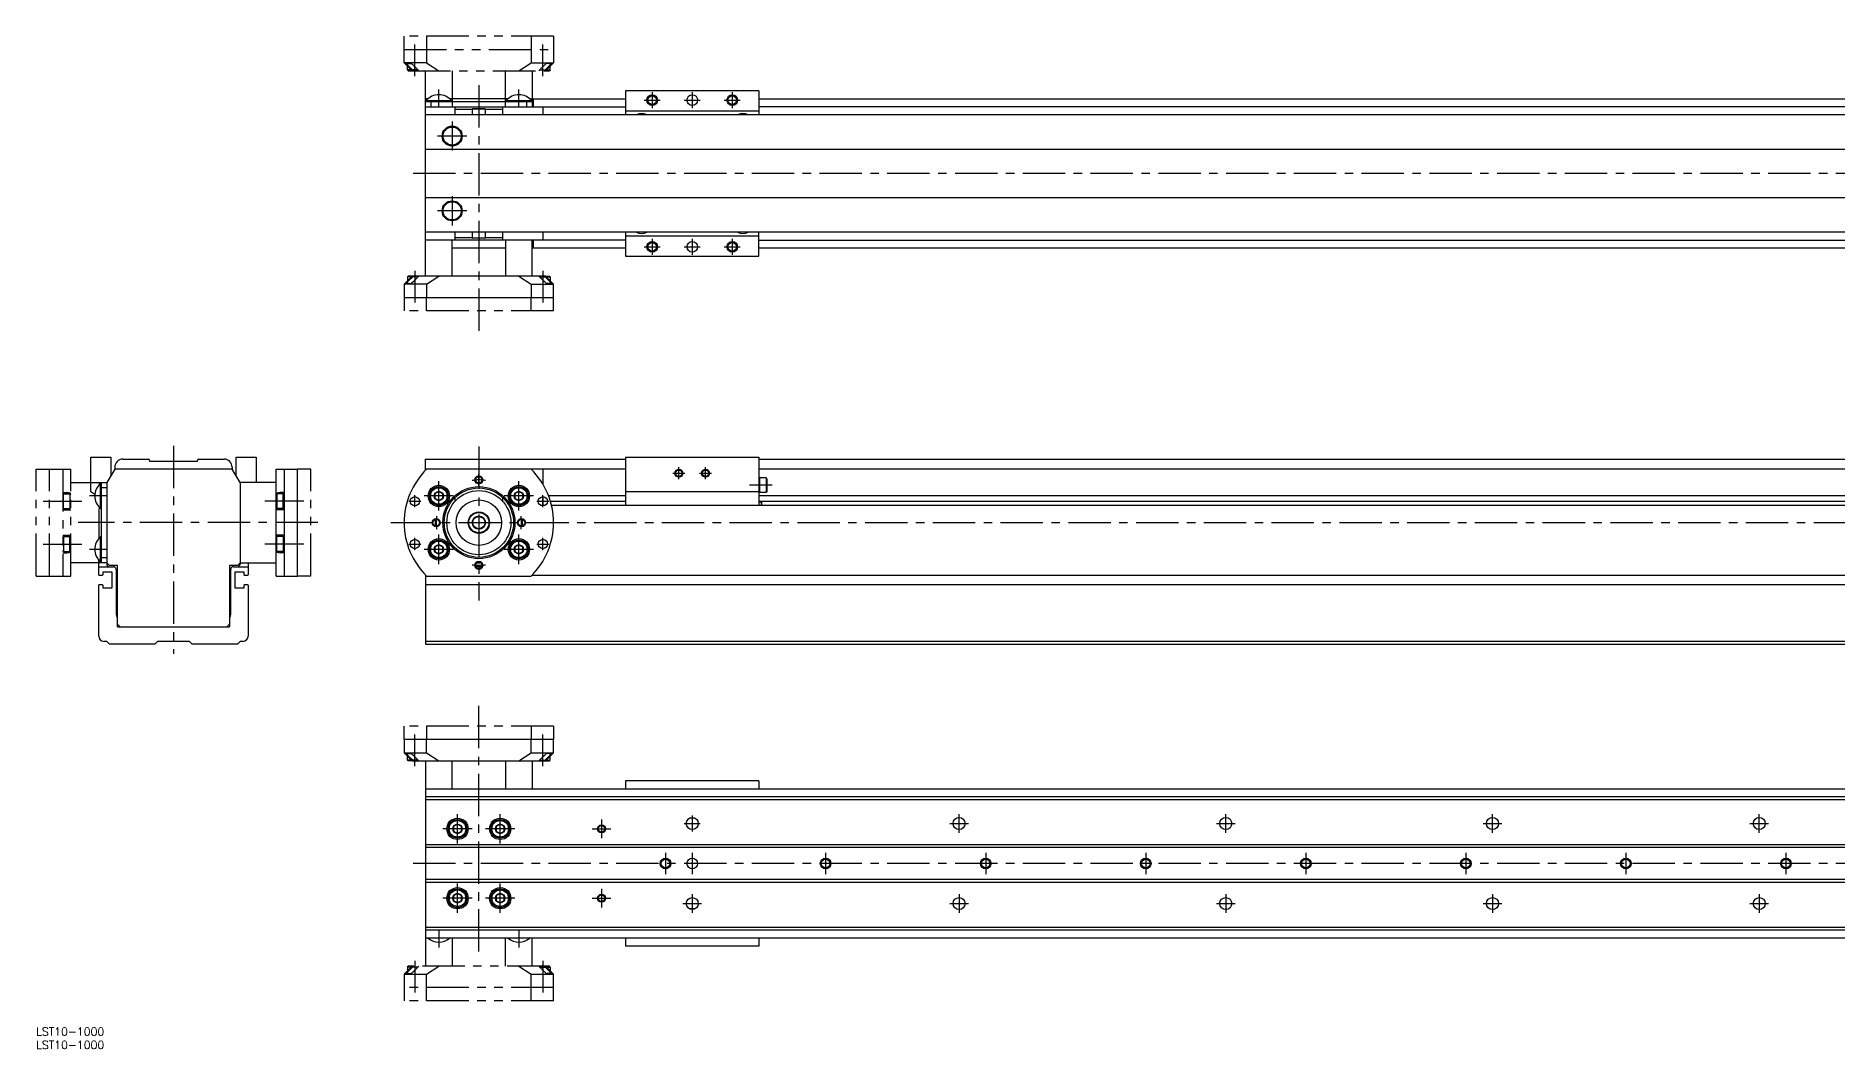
# Model space of a CAD drawing. Extents: x 0 to 1351, y -8 to 372.
# Drawn here: x 0 to 675, y -8 to 372 of the extents above; entities that cross this region are included whole.
import ezdxf

# ---------------------------------------------------------------- set-up
doc = ezdxf.new("R2010")
doc.units = 0
doc.header["$LTSCALE"] = 0.5
doc.linetypes.add('CENTER', pattern=[50.8, 31.75, -6.35, 6.35, -6.35])
doc.linetypes.add('PHANTOM', pattern=[63.5, 31.75, -6.35, 6.35, -6.35, 6.35, -6.35])
for name, color, linetype in [('MSM_CENTER', 1, 'CENTER'), ('MSM_CONTINUOUS', 7, 'CONTINUOUS'), ('MSM_IMAGINARY', 6, 'PHANTOM'), ('MSM_NARROW', 5, 'CONTINUOUS'), ('MSM_PART_NUMBER', 7, 'CONTINUOUS')]:
    doc.layers.add(name, color=color, linetype=linetype)
doc.styles.get("Standard").update_dxf_attribs({"font": 'txt.shx', "height": 3, "bigfont": 'bigfont.shx'})

msp = doc.modelspace()

# ---------------------------------------------------------------- linework, layer by layer
at = {"layer": 'MSM_CENTER'}
for p, q in [((142, 356.64), (142, 368.49)), ((190, 356.64), (190, 368.49)), ((151, 345.41), (151, 351.62)), ((166, 353.2), (166, 260.07)), ((181, 345.41), (181, 351.62)), ((228, 347.64), (234, 347.64)), ((231, 350.64), (231, 344.64)), ((243, 347.64), (249, 347.64)), ((246, 350.64), (246, 344.64)), ((258, 347.64), (264, 347.64)), ((261, 350.64), (261, 344.64)), ((156, 339.59), (156, 328.69)), ((161.45, 334.14), (150.55, 334.14)), ((1351, 320.14), (141, 320.14)), ((156, 311.59), (156, 300.69)), ((161.45, 306.14), (150.55, 306.14)), ((228, 292.64), (234, 292.64)), ((231, 295.64), (231, 289.64)), ((243, 292.64), (249, 292.64)), ((246, 295.64), (246, 289.64)), ((258, 292.64), (264, 292.64)), ((261, 295.64), (261, 289.64)), ((142, 283.64), (142, 271.79)), ((190, 283.64), (190, 271.79)), ((51.5, 218.06), (51.5, 140.11)), ((166, 217.76), (166, 160.13)), ((241, 205.51), (241, 210.01)), ((251, 205.51), (251, 210.01)), ((151, 193.76), (151, 204.76)), ((166, 203.01), (166, 207.51)), ((181, 193.76), (181, 204.76)), ((238.75, 207.76), (243.25, 207.76)), ((248.75, 207.76), (253.25, 207.76)), ((276, 203.26), (267.5, 203.26)), ((2.64, 197.26), (17.22, 197.26)), ((26.23, 199.26), (20.02, 199.26)), ((100.36, 197.26), (85.78, 197.26)), ((139.75, 197.26), (144.25, 197.26)), ((142, 195.01), (142, 199.51)), ((156.5, 199.26), (145.5, 199.26)), ((186.5, 199.26), (175.5, 199.26)), ((187.75, 197.26), (192.25, 197.26)), ((190, 195.01), (190, 199.51)), ((105.63, 189.26), (15.78, 189.26)), ((133, 189.26), (1351, 189.26)), ((142, 179.01), (142, 183.51)), ((151, 173.76), (151, 184.76)), ((181, 173.76), (181, 184.76)), ((190, 179.01), (190, 183.51)), ((2.64, 181.26), (17.22, 181.26)), ((26.23, 179.26), (20.02, 179.26)), ((100.36, 181.26), (85.78, 181.26)), ((139.75, 181.26), (144.25, 181.26)), ((156.5, 179.26), (145.5, 179.26)), ((186.5, 179.26), (175.5, 179.26)), ((187.75, 181.26), (192.25, 181.26)), ((166, 28.5), (166, 121.5)), ((142, 98), (142, 109.85)), ((190, 98), (190, 109.85)), ((163.5, 74.5), (152.5, 74.5)), ((158, 69), (158, 80)), ((179.5, 74.5), (168.5, 74.5)), ((174, 69), (174, 80)), ((208.5, 74.5), (215.5, 74.5)), ((212, 78), (212, 71)), ((243, 76.5), (249, 76.5)), ((246, 79.5), (246, 73.5)), ((342.5, 76.5), (349.5, 76.5)), ((346, 73), (346, 80)), ((442.5, 76.5), (449.5, 76.5)), ((446, 73), (446, 80)), ((542.5, 76.5), (549.5, 76.5)), ((546, 73), (546, 80)), ((642.5, 76.5), (649.5, 76.5)), ((646, 73), (646, 80)), ((1351, 61.5), (141, 61.5)), ((236, 65.5), (236, 57.5)), ((246, 65.5), (246, 57.5)), ((296, 65.5), (296, 57.5)), ((356, 65.5), (356, 57.5)), ((416, 65.5), (416, 57.5)), ((476, 65.5), (476, 57.5)), ((536, 65.5), (536, 57.5)), ((596, 65.5), (596, 57.5)), ((656, 65.5), (656, 57.5)), ((163.5, 48.5), (152.5, 48.5)), ((158, 43), (158, 54)), ((179.5, 48.5), (168.5, 48.5)), ((174, 43), (174, 54)), ((208.5, 48.5), (215.5, 48.5)), ((212, 52), (212, 45)), ((246, 50), (246, 43)), ((346, 50), (346, 43)), ((446, 50), (446, 43)), ((546, 50), (546, 43)), ((646, 50), (646, 43)), ((242.5, 46.5), (249.5, 46.5)), ((342.5, 46.5), (349.5, 46.5)), ((442.5, 46.5), (449.5, 46.5)), ((542.5, 46.5), (549.5, 46.5)), ((642.5, 46.5), (649.5, 46.5)), ((151, 36.23), (151, 30.02)), ((181, 36.23), (181, 30.02)), ((142, 25), (142, 13.15)), ((190, 25), (190, 13.15))]:
    msp.add_line(p, q, dxfattribs=at)
for start, end in [(81.0384, 98.9616), (171.0384, 188.9616), (351.0384, 8.9616), (261.0384, 278.9616)]:
    msp.add_arc((166, 189.26), 16, start, end, dxfattribs=at)
at = {"layer": 'MSM_CONTINUOUS'}
for p, q in [((146, 281.64), (146, 348.14)), ((147.01, 348.14), (146, 348.14)), ((146, 347.14), (186, 347.14)), ((146, 345.14), (221, 345.14)), ((146.3, 347.43), (155.7, 347.43)), ((146.3, 347.43), (146.3, 347.14)), ((148, 347.14), (148, 345.14)), ((177.01, 348.14), (154.99, 348.14)), ((155.7, 347.14), (155.7, 347.43)), ((157, 345.14), (157, 342.14)), ((175, 342.14), (175, 345.14)), ((176.3, 347.43), (185.7, 347.43)), ((176.3, 347.43), (176.3, 347.14)), ((184, 345.14), (184, 347.14)), ((185.01, 348.14), (221, 348.14)), ((185.7, 347.14), (185.7, 347.43)), ((186, 347.14), (186, 345.14)), ((186.5, 345.14), (186.5, 348.14)), ((190, 345.14), (190, 342.14)), ((271, 351.14), (221, 351.14)), ((221, 351.14), (221, 342.14)), ((271, 351.14), (271, 342.14)), ((271, 348.14), (1346, 348.14)), ((1346, 345.14), (271, 345.14)), ((1346, 342.14), (146, 342.14)), ((163.5, 344.14), (157, 344.14)), ((163.7, 344.44), (163.5, 344.24)), ((163.5, 344.24), (163.5, 342.14)), ((168.5, 344.24), (163.5, 344.24)), ((163.7, 344.44), (168.3, 344.44)), ((168.5, 344.24), (168.3, 344.44)), ((168.5, 342.14), (168.5, 344.24)), ((175, 344.14), (168.5, 344.14)), ((221, 343.64), (271, 343.64)), ((1346, 329.14), (146, 329.14)), ((146, 311.14), (1346, 311.14)), ((1346, 298.14), (146, 298.14)), ((157, 298.14), (157, 295.14)), ((163.5, 298.14), (163.5, 296.04)), ((168.5, 296.04), (168.5, 298.14)), ((175, 295.14), (175, 298.14)), ((190, 298.14), (190, 295.14)), ((221, 298.14), (221, 289.14)), ((271, 289.14), (271, 298.14)), ((221, 295.14), (146, 295.14)), ((156, 281.64), (156, 295.14)), ((176, 292.14), (156, 292.14)), ((157, 296.14), (163.5, 296.14)), ((163.5, 296.04), (163.7, 295.84)), ((163.5, 296.04), (168.5, 296.04)), ((168.3, 295.84), (163.7, 295.84)), ((168.3, 295.84), (168.5, 296.04)), ((168.5, 296.14), (175, 296.14)), ((176, 295.14), (176, 281.64)), ((186, 281.64), (186, 295.14)), ((221, 292.14), (186, 292.14)), ((186.5, 292.14), (186.5, 295.14)), ((271, 296.64), (221, 296.64)), ((271, 295.14), (1346, 295.14)), ((1346, 292.14), (271, 292.14)), ((221, 289.14), (271, 289.14)), ((141, 281.64), (138, 278.64)), ((138, 278.64), (138, 273.64)), ((146.4, 278.64), (138, 278.64)), ((191, 281.64), (141, 281.64)), ((146.4, 278.64), (151, 281.64)), ((146.4, 278.64), (146.4, 273.64)), ((181, 281.64), (185.6, 278.64)), ((185.6, 278.64), (185.6, 273.64)), ((185.6, 278.64), (194, 278.64)), ((194, 278.64), (191, 281.64)), ((194, 273.64), (194, 278.64)), ((138, 273.64), (194, 273.64)), ((20.5, 200.76), (20.5, 213.76)), ((20.5, 213.76), (28, 213.76)), ((28, 213.76), (28, 206.76)), ((29.5, 210.06), (29.5, 209.26)), ((32.5, 213.06), (42, 213.06)), ((42.5, 212.56), (42.5, 212.26)), ((42.5, 212.26), (60.5, 212.26)), ((60.5, 212.26), (60.5, 212.56)), ((61, 213.06), (70.5, 213.06)), ((73.5, 210.06), (73.5, 209.26)), ((75, 206.76), (75, 213.76)), ((75, 213.76), (82.5, 213.76)), ((82.5, 213.76), (82.5, 204.26)), ((146, 208.85), (146, 213.06)), ((146, 213.06), (221, 213.06)), ((221, 213.76), (271, 213.76)), ((221, 213.76), (221, 195.76)), ((271, 213.76), (271, 195.76)), ((271, 213.06), (1346, 213.06)), ((24.21, 194.56), (24.21, 203.96)), ((24.5, 203.96), (24.21, 203.96)), ((24.5, 174.26), (24.5, 204.26)), ((24.5, 204.26), (26.5, 204.26)), ((29.5, 209.26), (26.5, 204.26)), ((26.5, 204.26), (26.5, 173.76)), ((73.5, 209.26), (29.5, 209.26)), ((76.5, 204.26), (73.5, 209.26)), ((90, 204.26), (76.5, 204.26)), ((76.5, 204.26), (76.5, 173.76)), ((90, 209.26), (98, 209.26)), ((90, 169.26), (90, 209.26)), ((93, 209.26), (93, 169.26)), ((98, 169.26), (98, 209.26)), ((221, 209.26), (146, 209.26)), ((190, 204.26), (189.64, 204.26)), ((190, 209.26), (190, 203.68)), ((1346, 209.26), (271, 209.26)), ((271, 205.71), (271.3, 206.01)), ((273.7, 206.01), (271.3, 206.01)), ((271.3, 200.51), (271.3, 206.01)), ((274, 205.71), (273.7, 206.01)), ((273.7, 206.01), (273.7, 200.51)), ((274, 205.71), (274, 200.81)), ((22.03, 199.87), (20.5, 200.76)), ((26.5, 202.26), (24.5, 202.26)), ((93, 200.51), (91.51, 200.51)), ((151, 200.99), (149.5, 200.12)), ((149.5, 200.12), (149.5, 198.39)), ((149.5, 198.39), (151, 197.53)), ((152.5, 200.12), (151, 200.99)), ((151, 197.53), (152.5, 198.39)), ((152.5, 198.39), (152.5, 200.12)), ((157, 198.64), (157, 197.2)), ((175, 197.2), (175, 198.64)), ((181, 200.99), (179.5, 200.12)), ((179.5, 200.12), (179.5, 198.39)), ((179.5, 198.39), (181, 197.53)), ((182.5, 200.12), (181, 200.99)), ((181, 197.53), (182.5, 198.39)), ((182.5, 198.39), (182.5, 200.12)), ((191.75, 197.18), (188.25, 197.18)), ((190, 199.01), (190, 195.76)), ((192.11, 199.38), (221, 199.38)), ((221, 197.18), (192.85, 197.18)), ((271, 200.76), (221, 200.76)), ((271, 200.81), (271.3, 200.51)), ((271, 199.38), (1302, 199.38)), ((1302, 197.18), (271, 197.18)), ((273.7, 200.51), (271.3, 200.51)), ((271.5, 197.06), (272, 197.06)), ((272, 195.76), (272, 197.06)), ((272, 197.06), (272, 195.76)), ((272, 196.66), (272, 195.76)), ((273.7, 200.51), (274, 200.81)), ((23.5, 193.76), (23.5, 183.27)), ((24.21, 194.56), (24.5, 194.56)), ((93, 194.01), (90, 194.01)), ((189.1, 195.76), (190.9, 195.76)), ((193.23, 195.76), (1346, 195.76)), ((24.21, 174.56), (24.21, 183.96)), ((24.5, 183.96), (24.21, 183.96)), ((93, 184.51), (90, 184.51)), ((24.5, 176.26), (26.5, 176.26)), ((93, 178.01), (91.51, 178.01)), ((151, 180.99), (149.5, 180.12)), ((149.5, 180.12), (149.5, 178.39)), ((149.5, 178.39), (151, 177.53)), ((152.5, 180.12), (151, 180.99)), ((151, 177.53), (152.5, 178.39)), ((152.5, 178.39), (152.5, 180.12)), ((181, 180.99), (179.5, 180.12)), ((179.5, 180.12), (179.5, 178.39)), ((179.5, 178.39), (181, 177.53)), ((182.5, 180.12), (181, 180.99)), ((181, 177.53), (182.5, 178.39)), ((182.5, 178.39), (182.5, 180.12)), ((23.5, 169.66), (23.5, 175.25)), ((23.5, 172.76), (29, 172.76)), ((24.8, 169.46), (23.7, 169.46)), ((24.21, 174.56), (24.5, 174.56)), ((26.5, 174.26), (24.5, 174.26)), ((28.5, 170.66), (25, 170.66)), ((25, 170.66), (25, 169.66)), ((26.5, 174.26), (27.5, 173.26)), ((30.5, 173.26), (27.5, 173.26)), ((28.5, 164.86), (28.5, 170.66)), ((30, 171.76), (30, 155.26)), ((30.5, 150.26), (30.5, 173.26)), ((75.5, 173.26), (72.5, 173.26)), ((72.5, 173.26), (72.5, 150.26)), ((73, 155.26), (73, 171.76)), ((74, 172.76), (79.5, 172.76)), ((78, 170.66), (74.5, 170.66)), ((74.5, 170.66), (74.5, 164.86)), ((75.5, 173.26), (76.5, 174.26)), ((76.5, 174.26), (90, 174.26)), ((78, 169.66), (78, 170.66)), ((79.3, 169.46), (78.2, 169.46)), ((79.5, 174.26), (79.5, 169.66)), ((90, 169.26), (98, 169.26)), ((146, 169.66), (146, 143.76)), ((146, 169.66), (146, 169.66)), ((146.2, 169.46), (146, 169.46)), ((146.4, 169.26), (185.6, 169.26)), ((167.25, 173.26), (164.75, 173.26)), ((167.15, 172.76), (164.85, 172.76)), ((165.25, 174.26), (166.75, 174.26)), ((1346, 169.46), (185.8, 169.46)), ((23.5, 146.76), (23.5, 165.86)), ((23.7, 166.06), (24.8, 166.06)), ((25, 165.86), (25, 164.86)), ((25, 164.86), (28.5, 164.86)), ((74.5, 164.86), (78, 164.86)), ((78, 164.86), (78, 165.86)), ((78.2, 166.06), (79.3, 166.06)), ((79.5, 165.86), (79.5, 146.76)), ((146, 166.06), (1346, 166.06)), ((30.5, 151.26), (31.5, 150.26)), ((30.5, 150.26), (72.5, 150.26)), ((71.5, 150.26), (72.5, 151.26)), ((26.5, 144.76), (25.5, 144.76)), ((27.5, 143.76), (26.5, 144.76)), ((44.5, 143.76), (27.5, 143.76)), ((45.5, 144.76), (44.5, 143.76)), ((57.5, 144.76), (45.5, 144.76)), ((58.5, 143.76), (57.5, 144.76)), ((75.5, 143.76), (58.5, 143.76)), ((76.5, 144.76), (75.5, 143.76)), ((77.5, 144.76), (76.5, 144.76)), ((1346, 144.76), (146, 144.76)), ((146, 143.76), (1346, 143.76)), ((138, 108), (138, 103)), ((194, 108), (138, 108)), ((138, 103), (146.4, 103)), ((141, 100), (138, 103)), ((146.4, 103), (146.4, 108)), ((146.4, 103), (151, 100)), ((181, 100), (185.6, 103)), ((185.6, 103), (185.6, 108)), ((185.6, 103), (194, 103)), ((194, 103), (191, 100)), ((194, 103), (194, 108)), ((141, 100), (191, 100)), ((146, 100), (146, 33.5)), ((156, 89.5), (156, 100)), ((176, 100), (176, 89.5)), ((186, 100), (186, 89.5)), ((146, 89.5), (1346, 89.5)), ((271, 92.5), (221, 92.5)), ((221, 92.5), (221, 89.5)), ((271, 92.5), (271, 89.5)), ((1346, 86.5), (146, 86.5)), ((146, 85.5), (1346, 85.5)), ((158, 76.23), (156.5, 75.37)), ((156.5, 75.37), (156.5, 73.63)), ((159.5, 75.37), (158, 76.23)), ((159.5, 73.63), (159.5, 75.37)), ((174, 76.23), (172.5, 75.37)), ((172.5, 75.37), (172.5, 73.63)), ((175.5, 75.37), (174, 76.23)), ((175.5, 73.63), (175.5, 75.37)), ((247.03, 78.5), (244.97, 78.5)), ((1346, 68.5), (146, 68.5)), ((156.5, 73.63), (158, 72.77)), ((158, 72.77), (159.5, 73.63)), ((172.5, 73.63), (174, 72.77)), ((174, 72.77), (175.5, 73.63)), ((1346, 67.5), (146, 67.5)), ((1346, 55.5), (146, 55.5)), ((146, 54.5), (1346, 54.5)), ((158, 50.23), (156.5, 49.37)), ((156.5, 49.37), (156.5, 47.63)), ((156.5, 47.63), (158, 46.77)), ((159.5, 49.37), (158, 50.23)), ((158, 46.77), (159.5, 47.63)), ((159.5, 47.63), (159.5, 49.37)), ((174, 50.23), (172.5, 49.37)), ((172.5, 49.37), (172.5, 47.63)), ((172.5, 47.63), (174, 46.77)), ((175.5, 49.37), (174, 50.23)), ((174, 46.77), (175.5, 47.63)), ((175.5, 47.63), (175.5, 49.37)), ((247.03, 44.5), (244.97, 44.5)), ((1346, 37.5), (146, 37.5)), ((1346, 36.5), (146, 36.5)), ((1346, 33.5), (146, 33.5)), ((221, 33.5), (221, 30.5)), ((271, 30.5), (221, 30.5)), ((271, 33.5), (271, 30.5))]:
    msp.add_line(p, q, dxfattribs=at)
for centre, radius in [((231, 347.64), 1.62), ((246, 347.64), 2), ((261, 347.64), 1.62), ((156, 334.14), 3.75), ((156, 334.14), 3.4), ((156, 306.14), 3.75), ((156, 306.14), 3.4), ((231, 292.64), 1.62), ((246, 292.64), 2), ((261, 292.64), 1.62), ((151, 199.26), 4), ((151, 199.26), 3.5), ((166, 189.26), 13.5), ((166, 205.26), 1.23), ((181, 199.26), 4), ((181, 199.26), 3.5), ((241, 207.76), 1.23), ((251, 207.76), 1.23), ((142, 197.26), 1.75), ((151, 199.26), 3.1), ((151, 199.26), 1.73), ((166, 189.26), 13), ((166, 189.26), 12), ((166, 189.26), 8.5), ((181, 199.26), 3.1), ((181, 199.26), 1.73), ((190, 197.26), 1.75), ((150, 189.26), 1.23), ((166, 189.26), 4), ((166, 189.26), 3.8), ((166, 189.26), 2.5), ((166, 189.26), 2.3), ((182, 189.26), 1.23), ((142, 181.26), 1.75), ((151, 179.26), 4), ((151, 179.26), 3.5), ((181, 179.26), 4), ((181, 179.26), 3.5), ((190, 181.26), 1.75), ((151, 179.26), 3.1), ((151, 179.26), 1.73), ((181, 179.26), 3.1), ((181, 179.26), 1.73), ((166, 173.26), 1.23), ((158, 74.5), 4), ((158, 74.5), 3.5), ((158, 74.5), 3.1), ((158, 74.5), 1.73), ((174, 74.5), 4), ((174, 74.5), 3.5), ((174, 74.5), 3.1), ((174, 74.5), 1.73), ((212, 74.5), 1.23), ((246, 76.5), 2.25), ((346, 76.5), 2.25), ((446, 76.5), 2.25), ((546, 76.5), 2.25), ((646, 76.5), 2.25), ((236, 61.5), 1.62), ((246, 61.5), 2), ((296, 61.5), 1.62), ((356, 61.5), 1.62), ((416, 61.5), 1.62), ((476, 61.5), 1.62), ((536, 61.5), 1.62), ((596, 61.5), 1.62), ((656, 61.5), 1.62), ((158, 48.5), 4), ((158, 48.5), 3.5), ((158, 48.5), 3.1), ((158, 48.5), 1.73), ((174, 48.5), 4), ((174, 48.5), 3.5), ((174, 48.5), 3.1), ((174, 48.5), 1.73), ((212, 48.5), 1.23), ((246, 46.5), 2.25), ((346, 46.5), 2.25), ((446, 46.5), 2.25), ((546, 46.5), 2.25), ((646, 46.5), 2.25)]:
    msp.add_circle(centre, radius, dxfattribs=at)
for centre, radius, start, end in [((151, 343.54), 6.1, 39.60193, 140.39807), ((181, 343.54), 6.1, 39.60193, 140.39807), ((227, 338.64), 4, 61.04501, 118.95499), ((265, 338.64), 4, 61.04501, 118.95499), ((227, 301.64), 4, 241.04501, 298.95499), ((265, 301.64), 4, 241.04501, 298.95499), ((1777.52, -1384.49), 2335.11, 134.4782, 134.58316), ((112.21, 311.2), 43.03, 310.84869, 316.62856), ((219.76, 311.17), 43, 223.36926, 229.15349), ((-1774.76, -1719.17), 2804.58, 45.42562, 45.51301), ((32.5, 210.06), 3, 90, 180), ((42, 212.56), 0.5, 0, 90), ((61, 212.56), 0.5, 90, 180), ((70.5, 210.06), 3, 0, 90), ((28.1, 199.26), 6.1, 129.60193, 230.39807), ((166, 189.26), 28, 134.41534, 225.58466), ((166, 189.26), 28, 314.41534, 45.58466), ((91.65, 196.63), 3.89, 92.09007, 115.08931), ((271.5, 197.56), 0.5, 228.59021, 269.99868), ((25.5, 193.76), 2, 145.7147, 180), ((155.58, 189.26), 6, 168.31564, 191.68436), ((176.42, 189.26), 6, 348.31564, 11.68436), ((28.1, 179.26), 6.1, 129.60193, 230.39807), ((91.65, 181.89), 3.89, 244.91069, 267.90993), ((23.7, 169.66), 0.2, 180, 270), ((24.8, 169.66), 0.2, 270, 0), ((27.5, 173.76), 1, 180, 270), ((29, 171.76), 1, 0, 90), ((74, 171.76), 1, 90, 180), ((75.5, 173.76), 1, 270, 0), ((78.2, 169.66), 0.2, 180, 270), ((79.3, 169.66), 0.2, 270, 0), ((23.7, 165.86), 0.2, 90, 180), ((24.8, 165.86), 0.2, 0, 90), ((78.2, 165.86), 0.2, 90, 180), ((79.3, 165.86), 0.2, 0, 90), ((33, 155.26), 3, 180.00007, 213.55729), ((70, 155.26), 3, 326.44271, 359.99993), ((25.5, 146.76), 2, 180, 270), ((77.5, 146.76), 2, 270, 0), ((1777.52, 1766.14), 2335.11, 225.41684, 225.5218), ((112.21, 70.45), 43.03, 43.37144, 49.15131), ((219.76, 70.47), 43, 130.84651, 136.63074), ((-1774.76, 2100.81), 2804.58, 314.48699, 314.57438), ((151, 38.1), 6.1, 228.94665, 311.05335), ((181, 38.1), 6.1, 228.94665, 311.05335)]:
    msp.add_arc(centre, radius, start, end, dxfattribs=at)
at = {"layer": 'MSM_IMAGINARY'}
for p, q in [((138, 361.64), (138, 371.64)), ((194, 371.64), (138, 371.64)), ((146.4, 371.64), (146.4, 361.64)), ((185.6, 371.64), (185.6, 361.64)), ((194, 371.64), (194, 361.64)), ((138, 366.64), (194, 366.64)), ((141, 358.64), (138, 361.64)), ((146.4, 361.64), (138, 361.64)), ((139.55, 361.64), (139.25, 361.34)), ((139.25, 358.94), (139.25, 361.34)), ((139.25, 361.34), (140.7, 361.34)), ((139.25, 358.94), (139.55, 358.64)), ((143.21, 358.94), (139.25, 358.94)), ((139.55, 358.64), (192.45, 358.64)), ((146, 345.14), (146, 358.64)), ((146.4, 361.64), (151, 358.64)), ((156, 358.64), (156, 345.14)), ((176, 345.14), (176, 358.64)), ((181, 358.64), (185.6, 361.64)), ((185.6, 361.64), (194, 361.64)), ((186, 358.64), (186, 345.14)), ((188.79, 358.94), (192.75, 358.94)), ((194, 361.64), (191, 358.64)), ((192.75, 361.34), (191.3, 361.34)), ((192.45, 361.64), (192.75, 361.34)), ((192.75, 358.94), (192.45, 358.64)), ((192.75, 358.94), (192.75, 361.34)), ((139.25, 281.34), (139.55, 281.64)), ((139.25, 281.34), (139.25, 278.94)), ((143.21, 281.34), (139.25, 281.34)), ((139.55, 278.64), (139.25, 278.94)), ((139.25, 278.94), (140.7, 278.94)), ((141, 281.64), (139.55, 281.64)), ((188.79, 281.34), (192.75, 281.34)), ((191, 281.64), (192.45, 281.64)), ((192.75, 278.94), (191.3, 278.94)), ((192.75, 281.34), (192.45, 281.64)), ((192.45, 278.64), (192.75, 278.94)), ((192.75, 281.34), (192.75, 278.94)), ((138, 273.64), (138, 268.64)), ((146.4, 268.64), (146.4, 273.64)), ((185.6, 268.64), (185.6, 273.64)), ((194, 268.64), (194, 273.64)), ((194, 268.64), (138, 268.64)), ((0, 209.26), (13, 209.26)), ((0, 169.26), (0, 209.26)), ((5, 169.26), (5, 209.26)), ((10, 209.26), (10, 169.26)), ((13, 169.26), (13, 209.26)), ((13, 204.26), (24.5, 204.26)), ((103, 209.26), (98, 209.26)), ((103, 169.26), (103, 209.26)), ((10, 200.51), (11.49, 200.51)), ((10.3, 200.01), (10, 199.71)), ((10.3, 200.01), (12.7, 200.01)), ((10.3, 194.51), (10.3, 200.01)), ((13, 199.71), (12.7, 200.01)), ((12.7, 200.01), (12.7, 194.51)), ((90, 199.71), (90.3, 200.01)), ((92.7, 200.01), (90.3, 200.01)), ((90.3, 200.01), (90.3, 194.51)), ((92.7, 200.01), (93, 199.71)), ((92.7, 194.51), (92.7, 200.01)), ((10, 194.81), (10.3, 194.51)), ((10, 194.01), (13, 194.01)), ((10.3, 194.51), (12.7, 194.51)), ((13, 194.81), (12.7, 194.51)), ((90, 194.81), (90.3, 194.51)), ((92.7, 194.51), (90.3, 194.51)), ((93, 194.81), (92.7, 194.51)), ((10, 184.51), (13, 184.51)), ((10, 183.71), (10.3, 184.01)), ((10.3, 184.01), (10.3, 178.51)), ((10.3, 184.01), (12.7, 184.01)), ((12.7, 178.51), (12.7, 184.01)), ((13, 183.71), (12.7, 184.01)), ((90, 183.71), (90.3, 184.01)), ((90.3, 178.51), (90.3, 184.01)), ((92.7, 184.01), (90.3, 184.01)), ((92.7, 184.01), (92.7, 178.51)), ((93, 183.71), (92.7, 184.01)), ((10.3, 178.51), (10, 178.81)), ((10, 178.01), (11.49, 178.01)), ((10.3, 178.51), (12.7, 178.51)), ((13, 178.81), (12.7, 178.51)), ((90, 178.81), (90.3, 178.51)), ((92.7, 178.51), (90.3, 178.51)), ((92.7, 178.51), (93, 178.81)), ((0, 169.26), (13, 169.26)), ((24.5, 174.26), (13, 174.26)), ((103, 169.26), (98, 169.26)), ((194, 113), (138, 113)), ((138, 108), (138, 113)), ((146.4, 113), (146.4, 108)), ((185.6, 113), (185.6, 108)), ((194, 113), (194, 108)), ((139.55, 103), (139.25, 102.7)), ((139.25, 100.3), (139.25, 102.7)), ((139.25, 102.7), (140.7, 102.7)), ((192.75, 102.7), (191.3, 102.7)), ((192.45, 103), (192.75, 102.7)), ((192.75, 100.3), (192.75, 102.7)), ((139.25, 100.3), (139.55, 100)), ((143.21, 100.3), (139.25, 100.3)), ((141, 100), (139.55, 100)), ((188.79, 100.3), (192.75, 100.3)), ((191, 100), (192.45, 100)), ((192.75, 100.3), (192.45, 100)), ((146, 33.5), (146, 23)), ((156, 33.5), (156, 23)), ((176, 23), (176, 33.5)), ((186, 23), (186, 33.5)), ((141, 23), (138, 20)), ((139.25, 22.7), (139.55, 23)), ((139.25, 22.7), (139.25, 20.3)), ((143.21, 22.7), (139.25, 22.7)), ((139.25, 20.3), (140.7, 20.3)), ((139.55, 20), (139.25, 20.3)), ((192.45, 23), (139.55, 23)), ((146.4, 20), (151, 23)), ((181, 23), (185.6, 20)), ((188.79, 22.7), (192.75, 22.7)), ((194, 20), (191, 23)), ((192.75, 20.3), (191.3, 20.3)), ((192.75, 22.7), (192.45, 23)), ((192.45, 20), (192.75, 20.3)), ((192.75, 22.7), (192.75, 20.3)), ((138, 20), (146.4, 20)), ((138, 20), (138, 10)), ((194, 15), (138, 15)), ((146.4, 10), (146.4, 20)), ((185.6, 20), (194, 20)), ((185.6, 10), (185.6, 20)), ((194, 10), (194, 20)), ((194, 10), (138, 10))]:
    msp.add_line(p, q, dxfattribs=at)
for centre, radius, start, end in [((1777.52, 2024.78), 2335.11, 225.41684, 225.5218), ((112.21, 329.09), 43.03, 43.37144, 49.15131), ((219.76, 329.12), 43, 130.84651, 136.63074), ((-1774.76, 2359.46), 2804.58, 314.48699, 314.57438), ((11.35, 196.63), 3.89, 64.91069, 87.90993), ((11.35, 181.89), 3.89, 272.09007, 295.08931), ((1777.52, -1643.14), 2335.11, 134.4782, 134.58316), ((112.21, 52.55), 43.03, 310.84869, 316.62856), ((219.76, 52.53), 43, 223.36926, 229.15349), ((-1774.76, -1977.81), 2804.58, 45.42562, 45.51301)]:
    msp.add_arc(centre, radius, start, end, dxfattribs=at)
at = {"layer": 'MSM_NARROW'}
for centre, radius in [((231, 347.64), 2), ((261, 347.64), 2), ((231, 292.64), 2), ((261, 292.64), 2), ((166, 205.26), 1.5), ((241, 207.76), 1.5), ((251, 207.76), 1.5), ((150, 189.26), 1.5), ((182, 189.26), 1.5), ((166, 173.26), 1.5), ((212, 74.5), 1.5), ((236, 61.5), 2), ((296, 61.5), 2), ((356, 61.5), 2), ((416, 61.5), 2), ((476, 61.5), 2), ((536, 61.5), 2), ((596, 61.5), 2), ((656, 61.5), 2), ((212, 48.5), 1.5)]:
    msp.add_circle(centre, radius, dxfattribs=at)

# ---------------------------------------------------------------- texts
at = {"layer": 'MSM_PART_NUMBER'}
for p in [(0, -3), (0, -8)]:
    msp.add_text('LST10-1000', height=3, dxfattribs=at).set_placement(p)

doc.saveas('drawing.dxf')
